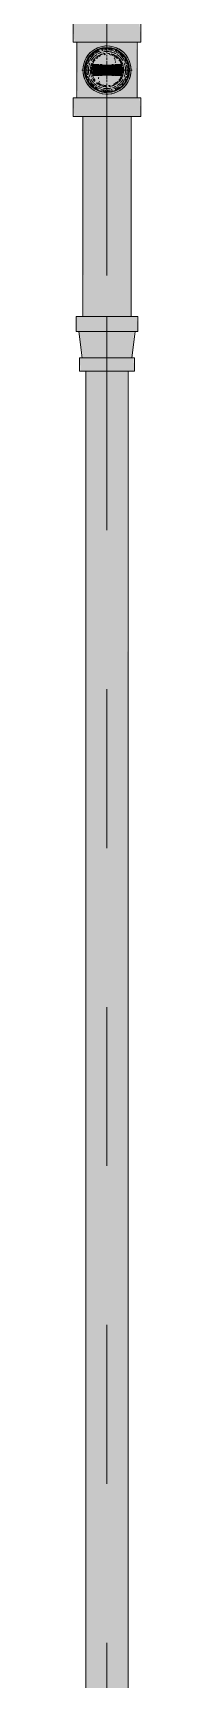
# Model space of a CAD drawing. Header units: millimetres. Extents: x -4000 to 187956, y -58990 to 162485.
# Drawn here: x 69216 to 69284, y 129843 to 131487 of the extents above; entities that cross this region are included whole.
import ezdxf

# ---------------------------------------------------------------- set-up
doc = ezdxf.new("R2010")
doc.units = ezdxf.units.MM
doc.linetypes.add('Dash 1_16_', pattern=[317.5, 158.75, -158.75])
for name, color, linetype, lineweight in [('F-SPRN', 3, 'Continuous', 9), ('P-PIPE', 3, 'Continuous', 9), ('P-PIPE-CNTR', 3, 'Continuous', 9)]:
    doc.layers.add(name, color=color, linetype=linetype, lineweight=lineweight)

# ---------------------------------------------------------------- blocks, each defined once
blk = doc.blocks.new('Sprinkler_Up - DN20-V307-FFS - TANG 1')
at = {"layer": 'F-SPRN', "transparency": 33554534}
for points in [[(13.5, 0), (22.2, 0), (18, 13.1), (6.9, 21.2), (-6.9, 21.2), (-18.2, 12.5), (-22.2, 0), (-3.9, 0.7), (-1.7, 2.9), (-1.2, 3.5), (-0.6, 4), (0.6, 4), (1.2, 3.5), (1.7, 2.9), (4.6, 0)], [(0, -16.7), (4.3, -16.1), (11.8, -11.8), (16.1, -4.3), (16.1, 4.3), (10.8, 12.5), (8.3, 14.4), (0, 16.7), (-4.3, 16.1), (-11.8, 11.8), (-16.1, 4.3), (-16.1, -4.3), (-11.8, -11.8), (-8.3, -14.4)], [(0, -21.2), (6.9, -21.2), (18, -13.1), (22.2, 0), (3.9, -0.7), (1.7, -2.9), (1.2, -3.5), (0.6, -4), (-0.6, -4), (-1.2, -3.5), (-1.7, -2.9), (-4.6, 0), (-22.2, 0), (-18, -13.1), (-6.9, -21.2)], [(0, -15.6), (7.8, -13.5), (13.5, -7.8), (15.1, -4), (15.1, 4), (13.5, 7.8), (7.8, 13.5), (0, 15.6), (-9.1, 12.5), (-11, 11), (-15.1, 4), (-15.1, -4), (-11, -11), (-7.8, -13.5)], [(-10.9, -5.5), (-10.9, 5.4), (-14.5, 5.4), (-14.5, -5.5)], [(-7.7, -5.5), (-7.7, 5.4), (-10.9, 5.4), (-10.9, -5.5)], [(0, -5.5), (0, 5.4), (-7.7, 5.4), (-7.7, -5.5)], [(0, 0), (5.7, 0), (2.9, 4.9), (-2.9, 4.9), (-5.7, 0)], [(2.9, -4.9), (5.7, 0), (-5.7, 0), (-2.9, -4.9)], [(-4.6, 0), (4.6, 0), (0, 4.6)], [(0, -4.6), (4.6, 0), (-4.6, 0)], [(0, -2.6), (1.3, 0), (-1.8, 0)], [(-1.3, 0), (1.8, 0), (0, 2.6)], [(7.7, -5.5), (7.7, 5.4), (0, 5.4), (0, -5.5)], [(10.9, -5.5), (10.9, 5.4), (7.7, 5.4), (7.7, -5.5)], [(14.5, -5.5), (14.5, 5.4), (10.9, 5.4), (10.9, -5.5)]]:
    blk.add_hatch(color=1, dxfattribs=at).paths.add_polyline_path(points)
at = {"layer": 'F-SPRN', "color": 1}
for p, q in [((-11.5, 5.4), (-14.5, 5.4)), ((-14.5, 5.4), (-11.3, 5.4)), ((-14.5, 5.4), (-14.5, 3.7)), ((-14.5, 3.3), (-14.5, 0)), ((-11.5, 5.4), (-11.5, 4)), ((-10.9, 1.9), (-10.9, 3.6)), ((-10.8, 5.4), (-8, 5.4)), ((-8.1, 5.4), (-10.8, 5.4)), ((-8.1, 5.4), (-8.1, 2.8)), ((-8.1, 2.5), (-8.1, 0.7)), ((-7.7, 4.8), (-7.7, 2.7)), ((-7.7, 4.8), (-7.7, 2.7)), ((-7.7, 2.1), (-7.7, 0.5)), ((-7.7, 2.1), (-7.7, 0.5)), ((-6.7, 5.4), (-4.7, 5.4)), ((-5.8, 3.8), (-5.8, 2.2)), ((-2.1, 0), (-2.1, 0)), ((-2.1, 0), (-2.1, -0.1)), ((-0.5, 2), (-0.6, 2)), ((-0.6, 2), (-0.6, 2)), ((0, 2.1), (-0.1, 2.1)), ((2.1, 0), (2.1, 0.1)), ((2.1, 0), (2.1, 0)), ((4.7, 5.4), (6.5, 5.4)), ((7.7, 5.4), (10.8, 5.4)), ((7.7, 5.2), (7.7, 2.7)), ((7.7, 5.2), (7.7, 2.7)), ((7.7, 2.3), (7.7, 0.5)), ((7.7, 2.3), (7.7, 0.5)), ((10.8, 5.4), (8.1, 5.4)), ((8.1, 5.4), (8.1, 2.8)), ((8.1, 2.5), (8.1, 0.4)), ((10.9, 5.4), (14.5, 5.4)), ((10.9, 3.6), (10.9, 0.2)), ((14.5, 5.4), (11.5, 5.4)), ((11.5, 5.4), (11.5, 4)), ((11.5, 3), (11.5, 0.2)), ((14.5, 5.4), (14.5, -5.5)), ((-14.5, -1.3), (-14.5, -3.7)), ((-11.1, -5.5), (-14.5, -5.5)), ((-14.5, -5.5), (-11.5, -5.5)), ((-10.9, -2.6), (-10.9, -1.3)), ((-10.8, -5.5), (-8.1, -5.5)), ((-7.8, -5.5), (-10.8, -5.5)), ((-8.1, -4.2), (-8.1, -5.5)), ((-7.7, -2.7), (-7.7, -4)), ((-7.7, -2.7), (-7.7, -4)), ((-7, -5.5), (-5.8, -5.5)), ((-4.8, -5.5), (-7, -5.5)), ((-5.8, -2.3), (-5.8, -3.8)), ((-2.1, -0.3), (-2, -0.4)), ((-2, -0.4), (-2, -0.5)), ((-2, -0.5), (-2, -0.6)), ((-2, -0.6), (-2, -0.7)), ((-2, -0.7), (-1.9, -0.7)), ((-1.9, -0.7), (-1.9, -0.8)), ((-1.9, -0.8), (-1.9, -0.9)), ((-1.9, -0.9), (-1.8, -1)), ((-1.8, -1), (-1.8, -1.1)), ((-1.8, -1), (-1.8, -1)), ((-1.8, -1.1), (-1.7, -1.2)), ((-1.7, -1.2), (-1.6, -1.3)), ((-1.7, -1.2), (-1.7, -1.2)), ((-1.6, -1.3), (-1.6, -1.4)), ((-1.6, -1.4), (-1.5, -1.4)), ((-1.5, -1.4), (-1.4, -1.5)), ((-1.4, -1.5), (-1.3, -1.6)), ((-1.4, -1.5), (-1.4, -1.5)), ((-1.3, -1.6), (-1.3, -1.7)), ((-1.3, -1.7), (-1.2, -1.7)), ((-1.2, -1.7), (-1.1, -1.7)), ((-1.1, -1.7), (-1.1, -1.8)), ((-1.1, -1.8), (-1, -1.8)), ((-1, -1.8), (-0.9, -1.9)), ((-0.9, -1.9), (-0.8, -1.9)), ((-0.8, -1.9), (-0.7, -2)), ((-0.8, -1.9), (-0.8, -1.9)), ((-0.7, -2), (-0.6, -2)), ((-0.6, -2), (-0.5, -2)), ((-0.5, -2), (-0.4, -2)), ((-0.4, -2), (-0.3, -2.1)), ((-0.4, -2), (-0.4, -2)), ((-0.3, -2.1), (-0.2, -2.1)), ((-0.2, -2.1), (-0.1, -2.1)), ((-0.1, -2.1), (0, -2.1)), ((0, -2.1), (0.1, -2.1)), ((0.1, -2.1), (0.2, -2.1)), ((0.1, -2.1), (0.1, -2.1)), ((0.2, -2.1), (0.3, -2.1)), ((0.3, -2.1), (0.4, -2)), ((0.4, -2), (0.5, -2)), ((0.5, -2), (0.6, -2)), ((0.6, -2), (0.7, -2)), ((0.6, -2), (0.6, -2)), ((0.7, -2), (0.8, -1.9)), ((0.8, -1.9), (0.9, -1.9)), ((0.9, -1.9), (1, -1.8)), ((0.9, -1.9), (0.9, -1.9)), ((1, -1.8), (1.1, -1.8)), ((1.1, -1.8), (1.2, -1.7)), ((1.2, -1.7), (1.3, -1.6)), ((1.2, -1.7), (1.2, -1.7)), ((1.3, -1.6), (1.4, -1.6)), ((1.4, -1.5), (1.5, -1.5)), ((1.4, -1.6), (1.4, -1.5)), ((1.5, -1.4), (1.6, -1.3)), ((1.5, -1.5), (1.5, -1.4)), ((1.6, -1.3), (1.7, -1.2)), ((1.6, -1.3), (1.6, -1.3)), ((1.7, -1.1), (1.8, -1.1)), ((1.7, -1.2), (1.7, -1.1)), ((1.8, -1), (1.9, -0.9)), ((1.8, -1.1), (1.8, -1)), ((1.9, -0.8), (2, -0.7)), ((1.9, -0.8), (1.9, -0.8)), ((1.9, -0.9), (1.9, -0.8)), ((2, -0.4), (2.1, -0.3)), ((2, -0.5), (2, -0.4)), ((2, -0.5), (2, -0.5)), ((2, -0.6), (2, -0.5)), ((2, -0.7), (2, -0.6)), ((2.1, -0.1), (2.1, 0)), ((2.1, -0.2), (2.1, -0.1)), ((2.1, -0.3), (2.1, -0.2)), ((7, -5.5), (4.8, -5.5)), ((5.8, -2.2), (5.8, -3.8)), ((5.8, -5.5), (7, -5.5)), ((7.7, -0.5), (7.7, -2.3)), ((7.7, -0.5), (7.7, -2.3)), ((7.7, -2.7), (7.7, -5.4)), ((7.7, -2.7), (7.7, -5.4)), ((10.8, -5.5), (7.7, -5.5)), ((8.1, -0.4), (8.1, -2.5)), ((8.1, -2.8), (8.1, -5.5)), ((8.1, -5.5), (10.8, -5.5)), ((10.9, -0.2), (10.9, -3.6)), ((14.5, -5.5), (10.9, -5.5)), ((11.5, -0.2), (11.5, -3)), ((11.5, -4), (11.5, -5.5)), ((11.5, -5.5), (14.5, -5.5))]:
    blk.add_line(p, q, dxfattribs=at)
at = {"layer": 'F-SPRN', "color": 1, "flags": 128}
for points in [[(-0.6, 2), (-0.7, 2), (-0.8, 1.9), (-0.9, 1.9), (-0.9, 1.9), (-1, 1.8), (-1.1, 1.8), (-1.2, 1.7), (-1.2, 1.7), (-1.3, 1.6), (-1.4, 1.6), (-1.4, 1.5), (-1.5, 1.5), (-1.5, 1.4), (-1.6, 1.3), (-1.6, 1.3), (-1.7, 1.2), (-1.7, 1.1), (-1.8, 1.1), (-1.8, 1), (-1.9, 0.9), (-1.9, 0.8), (-1.9, 0.8), (-2, 0.7), (-2, 0.6), (-2, 0.5), (-2, 0.5), (-2, 0.4), (-2.1, 0.3), (-2.1, 0.2), (-2.1, 0.1), (-2.1, 0)], [(-0.1, 2.1), (-0.1, 2.1), (-0.2, 2.1), (-0.3, 2.1), (-0.4, 2), (-0.5, 2)], [(2.1, 0.1), (2.1, 0.2), (2.1, 0.2), (2.1, 0.3), (2, 0.4), (2, 0.5), (2, 0.6), (2, 0.7), (1.9, 0.7), (1.9, 0.8), (1.9, 0.9), (1.8, 1), (1.8, 1), (1.8, 1.1), (1.7, 1.2), (1.7, 1.2), (1.6, 1.3), (1.6, 1.4), (1.5, 1.4), (1.4, 1.5), (1.4, 1.5), (1.3, 1.6), (1.3, 1.7), (1.2, 1.7), (1.1, 1.7), (1.1, 1.8), (1, 1.8), (0.9, 1.9), (0.8, 1.9), (0.8, 1.9), (0.7, 2), (0.6, 2), (0.5, 2), (0.4, 2), (0.4, 2), (0.3, 2.1), (0.2, 2.1), (0.1, 2.1), (0, 2.1)], [(-2.1, -0.1), (-2.1, -0.2), (-2.1, -0.2), (-2.1, -0.3)]]:
    blk.add_lwpolyline(points, dxfattribs=at)
at = {"layer": 'F-SPRN', "color": 1}
for radius, start, end in [(22.2, 360, 180), (21.9, 126.6942, 143.2701), (21.9, 108.2621, 125.7507), (21.9, 99.348, 107.901), (16.7, 96.4143, 105), (16.7, 96.4143, 105), (21.9, 90.145, 98.8503), (16.7, 83.0684, 90), (16.7, 83.0684, 90), (21.9, 72.5583, 89.4624), (21.9, 54.2493, 71.7379), (21.9, 36.7299, 53.3058), (21.9, 165.6773, 179.2615), (21.9, 144.9438, 164.8151), (21.9, 144, 144.9438), (16.7, 167.6802, 180), (16.7, 167.6802, 180), (16.7, 155.3879, 164.9693), (16.7, 155.3879, 164.9693), (15.6, 166.4265, 180), (15.6, 166.4265, 180), (15.6, 150.9409, 165), (15.6, 159.6139, 165), (16.7, 136.7213, 149.931), (16.7, 136.7213, 149.931), (15.6, 150.9409, 156.3845), (15.6, 138.4214, 150), (15.6, 138.4214, 150), (16.7, 130.7528, 135), (16.7, 130.7528, 135), (16.7, 121.4181, 130.5751), (16.7, 121.4181, 130.5751), (15.6, 126.205, 133.2078), (15.6, 126.205, 133.2078), (16.7, 106.5995, 120), (16.7, 106.5995, 120), (15.6, 114.4363, 119.9813), (15.6, 114.4363, 119.9813), (4.63, 155.7832, 180), (4.63, 155.7832, 180), (4.63, 109.0192, 138.2703), (4.63, 109.0192, 138.2703), (15.6, 95.5762, 100.6843), (15.6, 95.5762, 100.6843), (2.56, 109.0192, 168.8278), (2.56, 109.0192, 168.8278), (2.04, 109.0192, 180), (4.63, 17.9592, 90), (4.63, 17.9592, 90), (3.81, 57.0577, 90), (2.56, 14.5599, 90), (2.56, 14.5599, 90), (2.04, 10.4703, 90), (15.6, 75.573, 80.5892), (15.6, 75.573, 80.5892), (3.81, 16.1605, 43.8358), (15.6, 74.3777, 75), (15.6, 74.3777, 75), (16.7, 60, 75.4162), (16.7, 60, 75.4162), (15.6, 67.5614, 74.3777), (15.6, 67.5614, 74.3777), (15.6, 60.0187, 65.5637), (15.6, 60.0187, 65.5637), (15.6, 54.096, 60), (15.6, 54.096, 60), (16.7, 49.4249, 58.5819), (16.7, 49.4249, 58.5819), (15.6, 46.7922, 53.795), (15.6, 46.7922, 53.795), (16.7, 45, 49.2472), (16.7, 45, 49.2472), (15.6, 30, 41.5786), (15.6, 30, 41.5786), (16.7, 30, 43.2787), (16.7, 30, 43.2787), (15.6, 23.6155, 29.5646), (15.6, 15, 29.5646), (15.6, 15, 20.3861), (16.7, 15, 24.6121), (16.7, 15, 24.6121), (15.6, 360, 13.6618), (15.6, 0, 13.6618), (16.7, 360, 12.3198), (16.7, 0, 12.3198), (21.9, 35.0562, 36), (21.9, 15.1849, 35.0562), (21.9, 0.7385, 14.3227), (22.2, 180, 360), (21.9, 180.7385, 194.3227), (21.9, 195.1849, 215.2302), (21.9, 216.7299, 233.3058), (16.7, 180, 192.3198), (16.7, 180, 192.3198), (16.7, 195.0307, 204.6121), (16.7, 195.0307, 204.6121), (15.6, 181.9082, 193.6618), (15.6, 181.9082, 193.6618), (15.6, 197.3339, 209.5646), (15.6, 197.3339, 209.5646), (16.7, 210.069, 223.2787), (16.7, 210.069, 223.2787), (15.6, 212.5472, 221.5786), (15.6, 212.5472, 221.5786), (16.7, 229.4249, 238.5819), (16.7, 229.4249, 238.5819), (15.6, 233.795, 240), (15.6, 233.795, 240), (16.7, 240, 255), (16.7, 240, 255), (15.6, 240.0187, 254.5481), (15.6, 240.0187, 254.5481), (4.63, 197.9592, 0), (4.63, 197.9592, 360), (15.6, 255, 267.64), (15.6, 255, 267.64), (3.81, 196.1605, 360), (2.56, 191.1677, 270), (2.56, 191.1677, 270), (2.04, 190.4703, 270), (2.04, 270, 0), (2.56, 270, 0), (2.56, 270, 360), (15.6, 275.5762, 280.6843), (15.6, 275.5762, 280.6843), (16.7, 276.4143, 285), (16.7, 276.4143, 285), (16.7, 286.5995, 300), (16.7, 286.5995, 300), (15.6, 294.4363, 299.9813), (15.6, 294.4363, 299.9813), (15.6, 300, 313.2078), (15.6, 300, 313.2078), (16.7, 301.4181, 310.5751), (16.7, 301.4181, 310.5751), (15.6, 318.4214, 330), (15.6, 318.4214, 330), (16.7, 316.7213, 330), (16.7, 316.7213, 330), (21.9, 306.6942, 323.2701), (15.6, 330.4354, 345), (15.6, 330.4354, 336.3845), (15.6, 339.6139, 345), (15.6, 346.3382, 360), (15.6, 346.3382, 360), (16.7, 335.3879, 345), (16.7, 335.3879, 345), (16.7, 347.6802, 360), (16.7, 347.6802, 360), (21.9, 324.7698, 344.8151), (21.9, 345.6773, 359.2615), (21.9, 234.2493, 251.7379), (21.9, 252.5583, 269.4624), (16.7, 263.0684, 270), (16.7, 263.0684, 270), (21.9, 270.145, 278.8503), (21.9, 279.348, 287.901), (21.9, 288.2621, 305.7507)]:
    blk.add_arc((0, 0), radius, start, end, dxfattribs=at)
blk = doc.blocks.new('Steel_Transition_Threaded_HoaPhat - Standard-V312-FFS - TANG 1')
at = {"layer": 'P-PIPE', "lineweight": 13, "transparency": 33554534}
h = blk.add_hatch(color=1, dxfattribs=at)
h.paths.add_polyline_path([(69250, 131427.6), (69255.8, 131428.4), (69261.3, 131430.6), (69265.9, 131434.2), (69269.5, 131438.8), (69271.7, 131444.3), (69272.5, 131450.1), (69271.7, 131455.9), (69268.5, 131462.6), (69265.9, 131466), (69261.3, 131469.6), (69254.2, 131472), (69250, 131472.6), (69244.2, 131471.8), (69238.8, 131469.6), (69231.5, 131462.6), (69230.5, 131461.3), (69228.3, 131455.9), (69227.5, 131450.1), (69228.3, 131444.3), (69230.5, 131438.8), (69234.1, 131434.2), (69238.8, 131430.6), (69244.2, 131428.4)])
h.paths.add_polyline_path([(69250, 131430), (69244.8, 131430.7), (69240, 131432.7), (69235.8, 131435.9), (69232.6, 131440), (69230.6, 131444.9), (69229.9, 131450.1), (69230.6, 131455.3), (69234.5, 131462.6), (69235.8, 131464.3), (69240, 131467.5), (69244.8, 131469.5), (69254.2, 131469.6), (69255.2, 131469.5), (69260.1, 131467.5), (69265.5, 131462.6), (69267.4, 131460.1), (69269.4, 131455.3), (69270.1, 131450.1), (69269.4, 131444.9), (69267.4, 131440), (69264.2, 131435.9), (69260.1, 131432.7), (69255.2, 131430.7)])
for points in [[(69250, 131430), (69250, 131433.7), (69241.8, 131435.9), (69235.8, 131441.9), (69233.6, 131450.1), (69235.8, 131458.3), (69241.8, 131464.3), (69250, 131466.5), (69250, 131470.2), (69244.8, 131469.5), (69240, 131467.5), (69234.5, 131462.6), (69232.6, 131460.1), (69230.6, 131455.3), (69229.9, 131450.1), (69230.6, 131444.9), (69232.6, 131440), (69235.8, 131435.9), (69240, 131432.7), (69244.8, 131430.7)], [(69250, 131431.6), (69254.8, 131432.2), (69259.3, 131434.1), (69263.1, 131437), (69266, 131440.8), (69267.9, 131445.3), (69268.5, 131450.1), (69267.9, 131454.9), (69263.5, 131462.6), (69263.1, 131463.2), (69259.3, 131466.1), (69254.2, 131468), (69250, 131468.6), (69245.2, 131468), (69240.8, 131466.1), (69236.5, 131462.6), (69234, 131459.3), (69232.1, 131454.9), (69231.5, 131450.1), (69232.1, 131445.3), (69234, 131440.8), (69236.9, 131437), (69240.8, 131434.1), (69245.2, 131432.2)], [(69250, 131430), (69255.2, 131430.7), (69260.1, 131432.7), (69264.2, 131435.9), (69267.4, 131440), (69269.4, 131444.9), (69270.1, 131450.1), (69269.4, 131455.3), (69265.5, 131462.6), (69264.2, 131464.3), (69260.1, 131467.5), (69254.2, 131469.6), (69250, 131470.2), (69250, 131466.5), (69258.2, 131464.3), (69264.2, 131458.3), (69266.4, 131450.1), (69264.2, 131441.9), (69258.2, 131435.9), (69250, 131433.7)]]:
    blk.add_hatch(color=1, dxfattribs=at).paths.add_polyline_path(points)
at = {"layer": 'P-PIPE', "color": 20, "lineweight": 13}
for radius, start, end in [(22.5, 90, 270), (22.5, 90, 150), (20.1, 128.8856, 139.8677), (18.5, 123.4976, 133.2041), (18.5, 123.4976, 133.2041), (20.1, 109.6859, 125.0043), (16.4, 121.0738, 128.0319), (18.5, 106.819, 120), (18.5, 106.819, 120), (16.4, 113.4045, 120), (16.4, 107.4657, 111.9681), (20.1, 100.9975, 105), (18.5, 91.4353, 103.2046), (18.5, 91.4353, 103.2046), (16.4, 96.2132, 104.6042), (20.1, 90.5246, 98.5089), (22.5, 270, 90), (22.5, 270, 90), (18.5, 78.0986, 90), (18.5, 78.0986, 90), (20.1, 54.9957, 87.9279), (18.5, 60, 76.8598), (18.5, 75, 76.8598), (16.4, 75, 75.1772), (18.5, 60, 75), (16.4, 66.9681, 72.9388), (16.4, 60.5934, 66.5955), (18.5, 46.7959, 56.5024), (18.5, 46.7959, 56.5024), (20.1, 40.1323, 51.1144), (22.5, 150, 270), (20.1, 166.0499, 193.9501), (20.1, 150, 162.7449), (18.5, 166.5939, 193.4061), (18.5, 166.5939, 180), (18.5, 180, 193.4061), (18.5, 157.6232, 165), (18.5, 157.6232, 165), (20.1, 141.0399, 148.1553), (16.4, 180.8106, 191.4533), (16.4, 168.5467, 175.1607), (18.5, 137.133, 150), (18.5, 137.133, 150), (16.4, 158.0319, 163.506), (16.4, 143.5463, 150), (18.5, 135, 137.133), (18.5, 135, 137.133), (18.5, 42.867, 45), (18.5, 42.867, 45), (18.5, 30, 42.867), (18.5, 30, 42.867), (20.1, 31.8447, 38.9601), (16.4, 351.9681, 0), (16.4, 0, 6.4537), (18.5, 15, 22.3768), (18.5, 15, 22.3768), (20.1, 17.2551, 30), (18.5, 346.5939, 13.4061), (18.5, 0, 13.4061), (18.5, 346.5939, 0), (20.1, 346.0499, 13.9501), (20.1, 197.2551, 210), (18.5, 195, 202.3768), (18.5, 195, 202.3768), (20.1, 211.8447, 231.1144), (18.5, 210, 223.5703), (18.5, 210, 223.5703), (16.4, 210.6635, 216.4537), (18.5, 226.7959, 236.5024), (18.5, 226.7959, 236.5024), (20.1, 234.9957, 255), (18.5, 240, 255), (18.5, 240, 255), (16.4, 240, 246.5955), (18.5, 258.0986, 270), (18.5, 258.0986, 270), (16.4, 264.1652, 268.506), (18.5, 271.4353, 283.2046), (18.5, 271.4353, 283.2046), (16.4, 276.2132, 283.9063), (16.4, 287.4657, 291.9681), (18.5, 286.819, 300), (18.5, 286.819, 300), (16.4, 293.5463, 300), (20.1, 289.6859, 305.0043), (18.5, 303.4976, 313.2041), (18.5, 303.4976, 313.2041), (20.1, 308.8856, 328.1553), (18.5, 316.4297, 330), (18.5, 316.4297, 330), (16.4, 338.0319, 342.8691), (18.5, 337.6232, 345), (18.5, 337.6232, 345), (20.1, 330, 342.7449), (20.1, 255.0607, 267.9279), (20.1, 270.5246, 278.5089), (20.1, 280.9975, 285)]:
    blk.add_arc((69250, 131450.1), radius, start, end, dxfattribs=at)

msp = doc.modelspace()

# ---------------------------------------------------------------- hatches: boundary and pattern name
at = {"layer": 'P-PIPE', "transparency": 33554534}
for points in [[(69241.3, 131478), (69250, 131478), (69250, 131496.4), (69216.2, 131496.4), (69217.4, 131478), (69233.1, 131478)], [(69283.8, 131478), (69282.6, 131496.4), (69250, 131496.4), (69250, 131478), (69282.6, 131478)], [(69224, 131422.3), (69250, 131422.3), (69250, 131428.9), (69242.6, 131430.3), (69236.3, 131434), (69231.7, 131439.4), (69229.2, 131446.3), (69229.2, 131453.9), (69233.3, 131462.6), (69236.3, 131466.2), (69242.6, 131469.9), (69250, 131471.2), (69250, 131478), (69220, 131478), (69221, 131422.3)], [(69250, 131426), (69256.2, 131426.8), (69262.1, 131429.2), (69267.1, 131433), (69270.9, 131438), (69273.3, 131443.8), (69274.1, 131450.1), (69273.3, 131456.3), (69270.5, 131462.6), (69267.1, 131467.1), (69262.1, 131471), (69254.2, 131473.6), (69250, 131474.2), (69243.8, 131473.4), (69237.9, 131471), (69233, 131467.1), (69229.1, 131462.1), (69226.7, 131456.3), (69225.9, 131450.1), (69226.7, 131443.8), (69229.1, 131438), (69233, 131433), (69237.9, 131429.2), (69243.8, 131426.8), (69248.9, 131426.1)], [(69241.7, 131435.6), (69242.8, 131437.6), (69241.7, 131441.7), (69242.8, 131445.9), (69245.8, 131449), (69257.2, 131454.3), (69258.4, 131458.4), (69257.2, 131462.6), (69254.2, 131465.1), (69250, 131466.8), (69241.7, 131464.6), (69235.5, 131458.4), (69233.3, 131450.1), (69235.5, 131441.7), (69238.2, 131438.3)], [(69250, 131433.4), (69258.4, 131435.6), (69261.8, 131438.3), (69266.1, 131445.8), (69266.1, 131454.4), (69260.9, 131462.6), (69258.4, 131464.6), (69250, 131466.8), (69245.7, 131466.2), (69238.2, 131461.9), (69233.9, 131454.4), (69233.9, 131445.8), (69238.2, 131438.3), (69241.7, 131435.6)], [(69276, 131422.3), (69280, 131422.3), (69279, 131478), (69250, 131478), (69250, 131471.2), (69257.5, 131469.9), (69263.7, 131466.2), (69268.3, 131460.8), (69270.8, 131453.9), (69270.8, 131446.3), (69268.3, 131439.4), (69263.7, 131434), (69257.5, 131430.3), (69250, 131428.9), (69250, 131422.3), (69271.2, 131422.3)], [(69226.1, 131403.8), (69250, 131403.8), (69250, 131422.3), (69216.2, 131422.3), (69217.4, 131403.8), (69220.7, 131403.8)], [(69283.8, 131403.8), (69282.6, 131422.3), (69250, 131422.3), (69250, 131403.8), (69282.6, 131403.8)], [(69243.8, 131204), (69250, 131204), (69250, 131403.8), (69225.9, 131403.8), (69226.7, 131204), (69237.9, 131204)], [(69250, 131204), (69274.1, 131204), (69273.3, 131403.8), (69250, 131403.8), (69250, 131280.1)], [(69219.2, 131189.1), (69280.8, 131189.1), (69279.8, 131204), (69219.2, 131204)], [(69250, 131162.7), (69274.8, 131162.7), (69277.1, 131189.1), (69221.9, 131189.1), (69226.1, 131162.7), (69243.6, 131162.7)], [(69277.4, 131149.4), (69276.4, 131162.7), (69222.7, 131162.7), (69223.6, 131149.4), (69276.4, 131149.4)], [(69250, 128493.7), (69250, 131149.4), (69228.9, 131149.4), (69229.6, 128493.7), (69244.5, 128493.7)], [(69250, 128493.7), (69271.1, 128493.7), (69270.4, 131149.4), (69250, 131149.4), (69250, 128506)]]:
    msp.add_hatch(color=1, dxfattribs=at).paths.add_polyline_path(points)

# ---------------------------------------------------------------- linework, layer by layer
at = {"layer": 'P-PIPE', "color": 20, "lineweight": 13}
for p, q in [((69216.2, 131496.4), (69216.2, 131478)), ((69283.8, 131478), (69283.8, 131496.4)), ((69216.2, 131478), (69219.8, 131478)), ((69216.2, 131478), (69250, 131478)), ((69220, 131478), (69220, 131422.3)), ((69221, 131478), (69220, 131478)), ((69224, 131478), (69220, 131478)), ((69221, 131478), (69226.1, 131478)), ((69224, 131478), (69221, 131478)), ((69228.8, 131478), (69224, 131478)), ((69241.2, 131478), (69224, 131478)), ((69226.1, 131478), (69233.1, 131478)), ((69235, 131478), (69228.8, 131478)), ((69233.1, 131478), (69241.3, 131478)), ((69241.2, 131478), (69235, 131478)), ((69242.2, 131478), (69250, 131478)), ((69250, 131478), (69242.2, 131478)), ((69250, 131478), (69242.2, 131478)), ((69250, 131478), (69253.9, 131478)), ((69250, 131478), (69283.8, 131478)), ((69253.9, 131478), (69250, 131478)), ((69257.8, 131478), (69250, 131478)), ((69254.2, 131478), (69257.8, 131478)), ((69257.8, 131478), (69254.2, 131478)), ((69258.7, 131478), (69266.9, 131478)), ((69265, 131478), (69258.8, 131478)), ((69280, 131478), (69258.8, 131478)), ((69271.2, 131478), (69265, 131478)), ((69266.9, 131478), (69273.9, 131478)), ((69276, 131478), (69271.2, 131478)), ((69273.9, 131478), (69279, 131478)), ((69279, 131478), (69276, 131478)), ((69280, 131478), (69279, 131478)), ((69280, 131422.3), (69280, 131478)), ((69280.2, 131478), (69283.8, 131478)), ((69216.2, 131422.3), (69216.2, 131403.8)), ((69219.8, 131422.3), (69216.2, 131422.3)), ((69250, 131422.3), (69216.2, 131422.3)), ((69220, 131422.3), (69221, 131422.3)), ((69220, 131422.3), (69241.2, 131422.3)), ((69226.1, 131422.3), (69221, 131422.3)), ((69221, 131422.3), (69224, 131422.3)), ((69224, 131422.3), (69228.8, 131422.3)), ((69233.1, 131422.3), (69226.1, 131422.3)), ((69228.8, 131422.3), (69235, 131422.3)), ((69241.3, 131422.3), (69233.1, 131422.3)), ((69235, 131422.3), (69241.2, 131422.3)), ((69250, 131422.3), (69242.2, 131422.3)), ((69242.2, 131422.3), (69250, 131422.3)), ((69242.2, 131422.3), (69250, 131422.3)), ((69257.8, 131422.3), (69250, 131422.3)), ((69283.8, 131422.3), (69250, 131422.3)), ((69250, 131422.3), (69257.8, 131422.3)), ((69250, 131422.3), (69257.8, 131422.3)), ((69266.9, 131422.3), (69258.7, 131422.3)), ((69258.8, 131422.3), (69265, 131422.3)), ((69258.8, 131422.3), (69280, 131422.3)), ((69265, 131422.3), (69271.2, 131422.3)), ((69273.9, 131422.3), (69266.9, 131422.3)), ((69271.2, 131422.3), (69276, 131422.3)), ((69279, 131422.3), (69273.9, 131422.3)), ((69276, 131422.3), (69279, 131422.3)), ((69279, 131422.3), (69280, 131422.3)), ((69283.8, 131422.3), (69280.2, 131422.3)), ((69283.8, 131403.8), (69283.8, 131422.3)), ((69216.2, 131403.8), (69225.8, 131403.8)), ((69216.2, 131403.8), (69250, 131403.8)), ((69225.9, 131403.8), (69225.9, 131204)), ((69232.9, 131403.8), (69225.9, 131403.8)), ((69226.6, 131403.8), (69232.9, 131403.8)), ((69233.1, 131403.8), (69241.3, 131403.8)), ((69266.9, 131403.8), (69233.1, 131403.8)), ((69241.3, 131403.8), (69250, 131403.8)), ((69250, 131403.8), (69258.7, 131403.8)), ((69250, 131403.8), (69283.8, 131403.8)), ((69258.7, 131403.8), (69266.9, 131403.8)), ((69267.1, 131403.8), (69273.4, 131403.8)), ((69274.1, 131403.8), (69267.1, 131403.8)), ((69274.1, 131204), (69274.1, 131403.8)), ((69274.2, 131403.8), (69283.8, 131403.8)), ((69219.2, 131204), (69219.2, 131189.1)), ((69280.8, 131204), (69219.2, 131204)), ((69223.3, 131204), (69219.2, 131204)), ((69225.7, 131204), (69223.3, 131204)), ((69225.9, 131204), (69228, 131204)), ((69228.2, 131204), (69226.5, 131204)), ((69234.6, 131204), (69229, 131204)), ((69229.1, 131204), (69270.9, 131204)), ((69242, 131204), (69234.6, 131204)), ((69250, 131204), (69242, 131204)), ((69258, 131204), (69250, 131204)), ((69265.4, 131204), (69258, 131204)), ((69271, 131204), (69265.4, 131204)), ((69273.5, 131204), (69271.8, 131204)), ((69272, 131204), (69274.1, 131204)), ((69280.8, 131204), (69274.3, 131204)), ((69280.8, 131189.1), (69280.8, 131204)), ((69219.2, 131189.1), (69221.7, 131189.1)), ((69219.2, 131189.1), (69280.8, 131189.1)), ((69221.9, 131189.1), (69225.2, 131162.7)), ((69223.3, 131189.1), (69228.2, 131189.1)), ((69228.2, 131189.1), (69234.6, 131189.1)), ((69234.6, 131189.1), (69242, 131189.1)), ((69242.7, 131189.1), (69250, 131189.1)), ((69250, 131189.1), (69257.3, 131189.1)), ((69258, 131189.1), (69265.4, 131189.1)), ((69265.4, 131189.1), (69271.8, 131189.1)), ((69271.8, 131189.1), (69276.7, 131189.1)), ((69274.8, 131162.7), (69278.1, 131189.1)), ((69278.3, 131189.1), (69280.8, 131189.1)), ((69222.7, 131162.7), (69222.7, 131149.4)), ((69277.4, 131162.7), (69222.7, 131162.7)), ((69225, 131162.7), (69222.7, 131162.7)), ((69230.7, 131162.7), (69226.3, 131162.7)), ((69236.3, 131162.7), (69230.7, 131162.7)), ((69242.9, 131162.7), (69236.3, 131162.7)), ((69250, 131162.7), (69243.6, 131162.7)), ((69256.4, 131162.7), (69250, 131162.7)), ((69263.7, 131162.7), (69257.1, 131162.7)), ((69269.3, 131162.7), (69263.7, 131162.7)), ((69273.7, 131162.7), (69269.3, 131162.7)), ((69276.4, 131162.7), (69275, 131162.7)), ((69277.4, 131162.7), (69276.4, 131162.7)), ((69277.4, 131149.4), (69277.4, 131162.7)), ((69222.7, 131149.4), (69228.7, 131149.4)), ((69222.7, 131149.4), (69277.4, 131149.4)), ((69228.9, 131149.4), (69228.9, 128493.7)), ((69229.6, 131149.4), (69228.9, 131149.4)), ((69268.3, 131149.4), (69231.7, 131149.4)), ((69231.7, 131149.4), (69236.3, 131149.4)), ((69236.3, 131149.4), (69242.9, 131149.4)), ((69242.9, 131149.4), (69250, 131149.4)), ((69250, 131149.4), (69257.1, 131149.4)), ((69257.1, 131149.4), (69263.7, 131149.4)), ((69263.7, 131149.4), (69268.4, 131149.4)), ((69271.1, 131149.4), (69270.4, 131149.4)), ((69271.1, 128493.7), (69271.1, 131149.4)), ((69271.3, 131149.4), (69277.4, 131149.4))]:
    msp.add_line(p, q, dxfattribs=at)
for radius, start, end in [(24.1, 90, 270), (24.1, 105, 148.5565), (21.1, 137.2293, 141.8404), (21.1, 126.9789, 135), (21.1, 111.9789, 125.8689), (24.1, 90, 105), (21.1, 99.731, 105), (21.1, 90, 96.9789), (24.1, 31.4435, 90), (24.1, 270, 90), (21.1, 75, 87.7707), (21.1, 62.2293, 66.9789), (21.1, 54.1311, 60), (21.1, 38.1596, 53.0211), (24.1, 150, 267.2695), (21.1, 165.7378, 177.9758), (21.1, 183.5565, 194.2622), (24.1, 148.5565, 150), (21.1, 156.9789, 165), (21.1, 151.0876, 154.6013), (24.1, 272.7305, 30), (21.1, 25.3987, 30), (21.1, 15, 23.0211), (21.1, 345.7378, 357.9758), (24.1, 30, 31.4435), (21.1, 2.0242, 12.7707), (21.1, 195, 201.9789), (21.1, 205.3987, 210), (21.1, 219.3488, 231.9789), (21.1, 234.4236, 245.5764), (21.1, 293.0211, 305.8689), (21.1, 315, 320.0725), (21.1, 330, 334.6013), (21.1, 338.0211, 345), (21.1, 255, 270), (24.1, 267.2695, 270), (21.1, 270, 278.0211), (24.1, 270, 272.7305), (21.1, 279.731, 285)]:
    msp.add_arc((69250, 131450.1), radius, start, end, dxfattribs=at)
at = {"layer": 'P-PIPE', "color": 1}
for centre, radius, start, end in [((69250, 131458.4), 8.35, 69.0027, 79.2369), ((69250, 131450.1), 16.7, 52.0082, 57.203), ((69250, 131450.1), 16.7, 170.1108, 177.203), ((69250, 131450.1), 16.7, 182.797, 189.8892), ((69250, 131450.1), 16.7, 157.579, 164.2722), ((69250, 131441.7), 8.35, 131.0366, 150), ((69250, 131441.7), 8.35, 115.6806, 125.5287), ((69250, 131441.7), 8.35, 100.6842, 111.8703), ((69250, 131441.7), 8.35, 90, 100.6842), ((69250, 131458.4), 8.35, 270, 280.6842), ((69250, 131458.4), 8.35, 316.3183, 330), ((69250, 131458.4), 8.35, 30, 30.1617), ((69250, 131458.4), 8.35, 20.1285, 29.0413), ((69250, 131458.4), 8.35, 8.0385, 17.9918), ((69250, 131458.4), 8.35, 352.2824, 1.6717), ((69250, 131450.1), 16.7, 46.0317, 51.8726), ((69250, 131450.1), 16.7, 32.3031, 45.2846), ((69250, 131450.1), 16.7, 23.314, 31.0974), ((69250, 131450.1), 16.7, 16.9375, 22.421), ((69250, 131450.1), 16.7, 350.1108, 355.6907), ((69250, 131450.1), 16.7, 190.2154, 195.2487), ((69250, 131450.1), 16.7, 231.8726, 237.203), ((69250, 131441.7), 8.35, 172.0327, 181.5407), ((69250, 131441.7), 8.35, 199.9004, 209.0413), ((69250, 131450.1), 16.7, 254.7154, 259.6727), ((69250, 131441.7), 8.35, 249.0027, 259.2369), ((69250, 131450.1), 16.7, 264.6626, 270), ((69250, 131450.1), 16.7, 308.1274, 313.9683), ((69250, 131450.1), 16.7, 314.7154, 320.6908), ((69250, 131450.1), 16.7, 328.9026, 336.686), ((69250, 131450.1), 16.7, 337.2636, 343.0625)]:
    msp.add_arc(centre, radius, start, end, dxfattribs=at)
at = {"layer": 'P-PIPE-CNTR', "color": 20, "lineweight": 13}
for p, q in [((69250, 131474.2), (69250, 131496.4)), ((69250, 131471.2), (69250, 131472.6)), ((69250, 131468.6), (69250, 131470.2)), ((69250, 131466.8), (69250, 131468.6)), ((69250, 131463.6), (69250, 131465.2)), ((69250, 131459.8), (69250, 131462.6)), ((69250, 131455.5), (69250, 131459.1)), ((69250, 131452.6), (69250, 131454.3)), ((69250, 131450.1), (69250, 131452.1)), ((69250, 131448), (69250, 131450.1)), ((69250, 131446.1), (69250, 131447.5)), ((69250, 131441.1), (69250, 131444.6)), ((69250, 131438.1), (69250, 131440.1)), ((69250, 131435.3), (69250, 131436.5)), ((69250, 131430), (69250, 131431.6)), ((69250, 131427.6), (69250, 131428.9)), ((69250, 131426.1), (69250, 131427.6)), ((69250, 131403.8), (69250, 131426)), ((69250, 131204), (69250, 131149.4))]:
    msp.add_line(p, q, dxfattribs=at)
at = {"layer": 'P-PIPE-CNTR', "color": 1, "linetype": 'Dash 1_16_'}
for p, q in [((69250, 131472.6), (69250, 131475.1)), ((69250, 131471.2), (69250, 131472.6)), ((69250, 131468.6), (69250, 131470.2)), ((69250, 131466.8), (69250, 131468.6)), ((69250, 131463.6), (69250, 131465.2)), ((69225, 131450.1), (69227.5, 131450.1)), ((69227.8, 131450.1), (69231.5, 131450.1)), ((69231.5, 131450.1), (69233.3, 131450.1)), ((69236.9, 131450.1), (69238.6, 131450.1)), ((69239.1, 131450.1), (69240.4, 131450.1)), ((69240.4, 131450.1), (69242.3, 131450.1)), ((69245.4, 131450.1), (69247.6, 131450.1)), ((69248.7, 131450.1), (69250, 131450.1)), ((69250, 131459.8), (69250, 131462.6)), ((69250, 131455.5), (69250, 131459.1)), ((69250, 131452.6), (69250, 131454.3)), ((69250, 131450.1), (69250, 131452.1)), ((69250, 131448), (69250, 131450.1)), ((69250, 131450.1), (69251.3, 131450.1)), ((69252.4, 131450.1), (69254.6, 131450.1)), ((69255.7, 131450.1), (69263.5, 131450.1)), ((69266.4, 131450.1), (69267.9, 131450.1)), ((69268.5, 131450.1), (69272.2, 131450.1)), ((69272.5, 131450.1), (69275, 131450.1)), ((69250, 131445.9), (69250, 131447.5)), ((69250, 131441.1), (69250, 131444.6)), ((69250, 131438.1), (69250, 131440.4)), ((69250, 131435), (69250, 131436.5)), ((69250, 131431.6), (69250, 131433.4)), ((69250, 131430), (69250, 131431.6)), ((69250, 131427.6), (69250, 131428.9)), ((69250, 131425.1), (69250, 131427.6)), ((69250, 131403.8), (69250, 131204)), ((69250, 131403.8), (69250, 131204)), ((69250, 131149.4), (69250, 128493.7)), ((69250, 131149.4), (69250, 128493.7))]:
    msp.add_line(p, q, dxfattribs=at)

# ---------------------------------------------------------------- block references
at = {"layer": 'F-SPRN', "color": 1}
msp.add_blockref('Sprinkler_Up - DN20-V307-FFS - TANG 1', (69250, 131450.1), dxfattribs=at)
at = {"layer": 'P-PIPE', "color": 20, "lineweight": 13}
msp.add_blockref('Steel_Transition_Threaded_HoaPhat - Standard-V312-FFS - TANG 1', (0, 0), dxfattribs=at)

doc.saveas('drawing.dxf')
